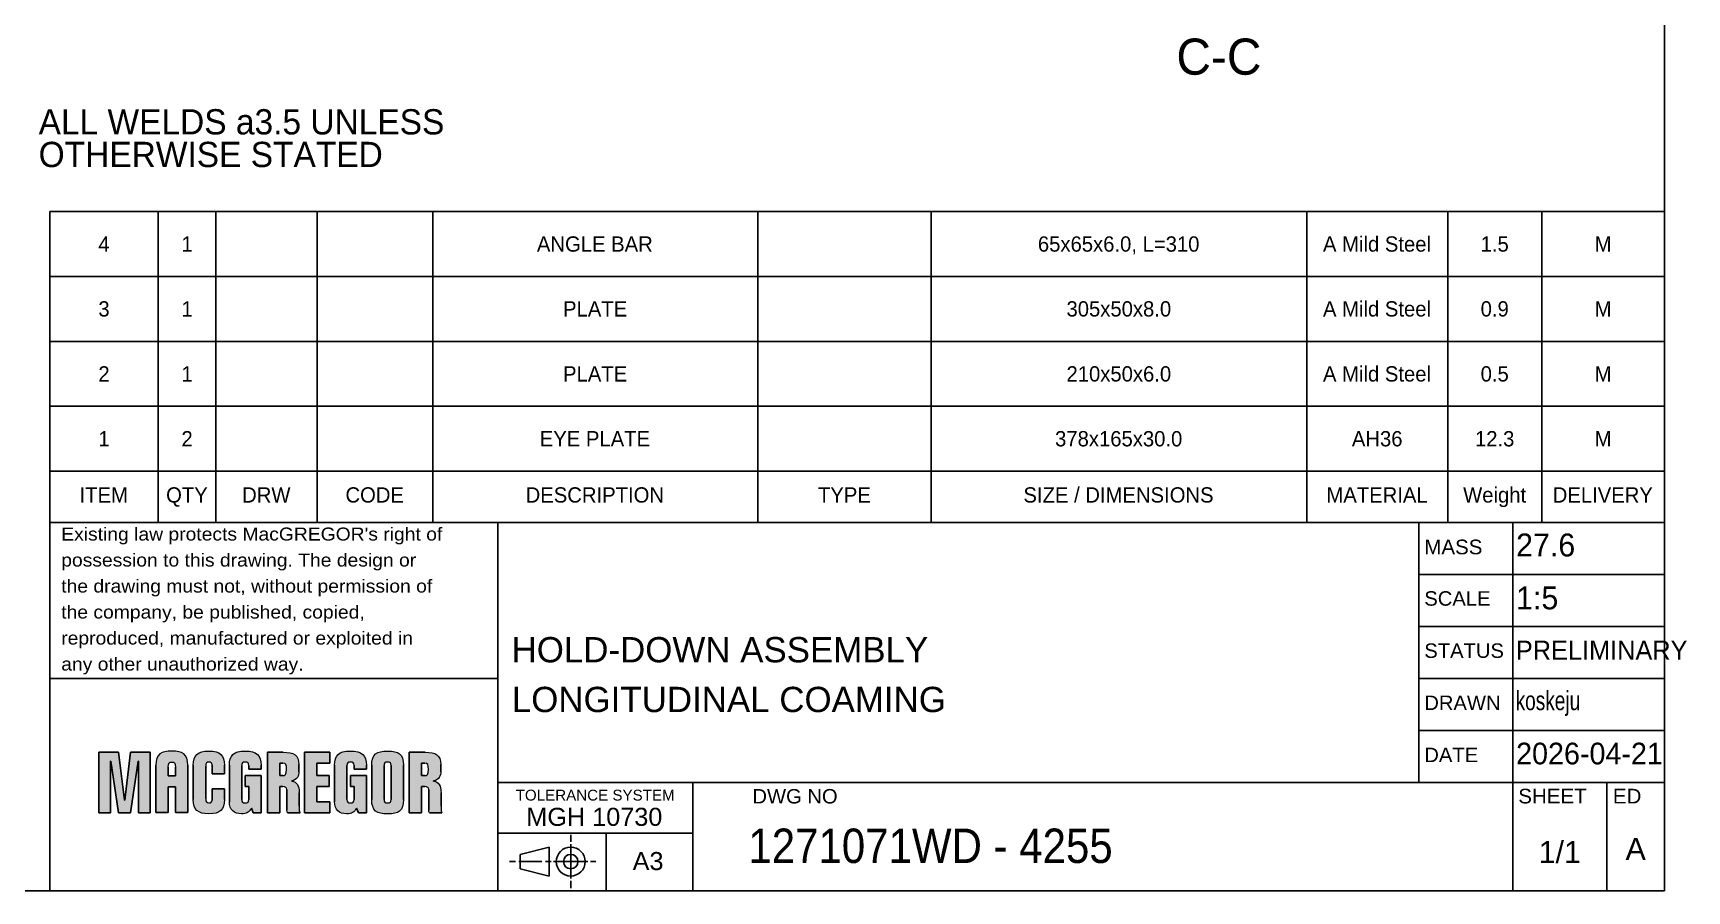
# Model space of a CAD drawing. Header units: millimetres. Extents: x 8 to 2090, y 25 to 1460.
# Drawn here: x 946 to 2090, y 25 to 619 of the extents above; entities that cross this region are included whole.
import ezdxf

# ---------------------------------------------------------------- set-up
doc = ezdxf.new("R2010")
doc.units = ezdxf.units.MM
doc.header["$LTSCALE"] = 5
doc.layers.add('AM_0', color=7, linetype='Continuous', lineweight=25)
doc.layers.add('AM_6', color=2, linetype='Continuous')
doc.layers.add('AM_8', color=1, linetype='Continuous')
doc.styles.add('SLDTEXTSTYLE0', font='ARIAL.TTF', dxfattribs={"width": 0.948})
doc.styles.add('SLDTEXTSTYLE1', font='ARIAL.TTF', dxfattribs={"width": 0.9875})
doc.styles.add('SLDTEXTSTYLE2', font='GOTHIC.TTF', dxfattribs={"width": 0.913})
doc.styles.add('SLDTEXTSTYLE3', font='ARIAL.TTF')
doc.styles.add('SLDTEXTSTYLE4', font='ARIAL.TTF', dxfattribs={"width": 1.061948})
doc.styles.add('SLDTEXTSTYLE5', font='ARIALN.TTF', dxfattribs={"width": 0.87})

# ---------------------------------------------------------------- blocks, each defined once
blk = doc.blocks.new('SW_TABLEANNOTATION_1')
at = {"layer": 'AM_0', "color": 0}
for p, q in [((0, 179.8), (0, 134.8)), ((0, 179.8), (75, 179.8)), ((75, 179.8), (75, 134.8)), ((75, 179.8), (115, 179.8)), ((115, 179.8), (115, 134.8)), ((115, 179.8), (185, 179.8)), ((185, 179.8), (185, 134.8)), ((185, 179.8), (265, 179.8)), ((265, 179.8), (265, 134.8)), ((265, 179.8), (490, 179.8)), ((490, 179.8), (490, 134.8)), ((490, 179.8), (610, 179.8)), ((610, 179.8), (610, 134.8)), ((610, 179.8), (870, 179.8)), ((870, 179.8), (870, 134.8)), ((870, 179.8), (967.5, 179.8)), ((967.5, 179.8), (967.5, 134.8)), ((967.5, 179.8), (1032.5, 179.8)), ((1032.5, 179.8), (1032.5, 134.8)), ((1032.5, 179.8), (1117.5, 179.8)), ((1117.5, 179.8), (1117.5, 134.8)), ((0, 134.8), (0, 89.9)), ((0, 134.8), (75, 134.8)), ((75, 134.8), (75, 89.9)), ((75, 134.8), (115, 134.8)), ((115, 134.8), (115, 89.9)), ((115, 134.8), (185, 134.8)), ((185, 134.8), (185, 89.9)), ((185, 134.8), (265, 134.8)), ((265, 134.8), (265, 89.9)), ((265, 134.8), (490, 134.8)), ((490, 134.8), (490, 89.9)), ((490, 134.8), (610, 134.8)), ((610, 134.8), (610, 89.9)), ((610, 134.8), (870, 134.8)), ((870, 134.8), (870, 89.9)), ((870, 134.8), (967.5, 134.8)), ((967.5, 134.8), (967.5, 89.9)), ((967.5, 134.8), (1032.5, 134.8)), ((1032.5, 134.8), (1032.5, 89.9)), ((1032.5, 134.8), (1117.5, 134.8)), ((1117.5, 134.8), (1117.5, 89.9)), ((0, 89.9), (0, 45)), ((0, 89.9), (75, 89.9)), ((75, 89.9), (75, 45)), ((75, 89.9), (115, 89.9)), ((115, 89.9), (115, 45)), ((115, 89.9), (185, 89.9)), ((185, 89.9), (185, 45)), ((185, 89.9), (265, 89.9)), ((265, 89.9), (265, 45)), ((265, 89.9), (490, 89.9)), ((490, 89.9), (490, 45)), ((490, 89.9), (610, 89.9)), ((610, 89.9), (610, 45)), ((610, 89.9), (870, 89.9)), ((870, 89.9), (870, 45)), ((870, 89.9), (967.5, 89.9)), ((967.5, 89.9), (967.5, 45)), ((967.5, 89.9), (1032.5, 89.9)), ((1032.5, 89.9), (1032.5, 45)), ((1032.5, 89.9), (1117.5, 89.9)), ((1117.5, 89.9), (1117.5, 45)), ((0, 45), (0, 0)), ((0, 45), (75, 45)), ((75, 45), (75, 0)), ((75, 45), (115, 45)), ((115, 45), (115, 0)), ((115, 45), (185, 45)), ((185, 45), (185, 0)), ((185, 45), (265, 45)), ((265, 45), (265, 0)), ((265, 45), (490, 45)), ((490, 45), (490, 0)), ((490, 45), (610, 45)), ((610, 45), (610, 0)), ((610, 45), (870, 45)), ((870, 45), (870, 0)), ((870, 45), (967.5, 45)), ((967.5, 45), (967.5, 0)), ((967.5, 45), (1032.5, 45)), ((1032.5, 45), (1032.5, 0)), ((1032.5, 45), (1117.5, 45)), ((1117.5, 45), (1117.5, 0)), ((0, 0), (0, -35.5)), ((0, 0), (75, 0)), ((75, 0), (75, -35.5)), ((75, 0), (115, 0)), ((115, 0), (115, -35.5)), ((115, 0), (185, 0)), ((185, 0), (185, -35.5)), ((185, 0), (265, 0)), ((265, 0), (265, -35.5)), ((265, 0), (490, 0)), ((490, 0), (490, -35.5)), ((490, 0), (610, 0)), ((610, 0), (610, -35.5)), ((610, 0), (870, 0)), ((870, 0), (870, -35.5)), ((870, 0), (967.5, 0)), ((967.5, 0), (967.5, -35.5)), ((967.5, 0), (1032.5, 0)), ((1032.5, 0), (1032.5, -35.5)), ((1032.5, 0), (1117.5, 0)), ((1117.5, 0), (1117.5, -35.5)), ((0, -35.5), (75, -35.5)), ((75, -35.5), (115, -35.5)), ((115, -35.5), (185, -35.5)), ((185, -35.5), (265, -35.5)), ((265, -35.5), (490, -35.5)), ((490, -35.5), (610, -35.5)), ((610, -35.5), (870, -35.5)), ((870, -35.5), (967.5, -35.5)), ((967.5, -35.5), (1032.5, -35.5)), ((1032.5, -35.5), (1117.5, -35.5))]:
    blk.add_line(p, q, dxfattribs=at)
at = {"layer": 'AM_0', "color": 0, "attachment_point": 1, "style": 'SLDTEXTSTYLE0'}
for s, insert, char_height in [('4', (33.6, 162.6), 10.6), ('1', (91.1, 162.6), 10.6), ('ANGLE BAR', (337.1, 162.6), 10.58), ('65x65x6.0, L=310', (683.8, 162.6), 10.583), ('A Mild Steel', (881.1, 162.6), 10.583), ('1.5', (990.2, 162.6), 10.58), ('M', (1069.1, 162.6), 10.6), ('3', (33.6, 117.7), 10.6), ('1', (91.1, 117.7), 10.6), ('PLATE', (355.2, 117.7), 10.58), ('305x50x8.0', (703.6, 117.7), 10.58), ('A Mild Steel', (881.1, 117.7), 10.583), ('0.9', (990.2, 117.7), 10.58), ('M', (1069.1, 117.7), 10.6), ('2', (33.6, 72.7), 10.6), ('1', (91.1, 72.7), 10.6), ('PLATE', (355.2, 72.7), 10.58), ('210x50x6.0', (703.6, 72.7), 10.58), ('A Mild Steel', (881.1, 72.7), 10.583), ('0.5', (990.2, 72.7), 10.58), ('M', (1069.1, 72.7), 10.6), ('1', (33.6, 27.8), 10.6), ('2', (91.1, 27.8), 10.6), ('EYE PLATE', (339.1, 27.8), 10.58), ('378x165x30.0', (695.7, 27.8), 10.583), ('AH36', (901.1, 27.8), 10.58), ('12.3', (986.3, 27.8), 10.58), ('M', (1069.1, 27.8), 10.6), ('ITEM', (20.6, -11.1), 10.58), ('QTY', (80.5, -11.1), 10.58), ('DRW', (133.1, -11.1), 10.58), ('CODE', (204.6, -11.1), 10.58), ('DESCRIPTION', (329.3, -11.1), 10.583), ('TYPE', (531.6, -11.1), 10.58), ('SIZE / DIMENSIONS', (673.8, -11.1), 10.583), ('MATERIAL', (883.5, -11.1), 10.58), ('Weight', (978.1, -11.1), 10.58), ('DELIVERY', (1040.1, -11.1), 10.58)]:
    blk.add_mtext(s, dxfattribs=dict(at, insert=insert, char_height=char_height))

msp = doc.modelspace()

# ---------------------------------------------------------------- hatches: boundary and pattern name
at = {"layer": 'AM_8'}
for points in [[(1005.07, 120.82), (1009.23, 87.67), (1009.35, 87.67), (1013.33, 120.82), (1026.92, 120.82), (1026.92, 79), (1018.83, 79), (1018.83, 114.73), (1018.72, 114.73), (1013.45, 79), (1004.95, 79), (999.68, 114.73), (999.57, 114.73), (999.57, 79), (991.48, 79), (991.48, 120.82)], [(1133.79, 79), (1133.79, 120.82), (1151.36, 120.82), (1151.36, 113.21), (1142.34, 113.21), (1142.34, 104.66), (1150.95, 104.66), (1150.95, 97.04), (1142.34, 97.04), (1142.34, 86.62), (1151.36, 86.62), (1151.36, 79)]]:
    msp.add_hatch(color=256, dxfattribs=at).paths.add_polyline_path(points, flags=0)
h = msp.add_hatch(color=256, dxfattribs=at)
edge = h.paths.add_edge_path(flags=0)
edge.add_spline(control_points=[(1053.02, 111.83), (1053.02, 119.72), (1049.47, 121.64), (1041.97, 121.64)], knot_values=[9, 9, 9, 9, 10, 10, 10, 10], weights=[1, 1, 1, 1], degree=3, periodic=0)
edge.add_spline(control_points=[(1041.97, 121.64), (1034.45, 121.64), (1030.95, 119.72), (1030.95, 111.83)], knot_values=[0, 0, 0, 0, 1, 1, 1, 1], weights=[1, 1, 1, 1], degree=3, periodic=0)
edge.add_line((1030.95, 111.83), (1030.95, 108.94))
edge.add_line((1030.95, 108.94), (1030.95, 79.01))
edge.add_line((1030.95, 79.01), (1039.5, 79.01))
edge.add_line((1039.5, 79.01), (1039.5, 96.85))
edge.add_line((1039.5, 96.85), (1044.41, 96.85))
edge.add_line((1044.41, 96.85), (1044.41, 79.01))
edge.add_line((1044.41, 79.01), (1053.02, 79.01))
edge.add_line((1053.02, 79.01), (1053.02, 111.83))
edge = h.paths.add_edge_path(flags=0)
edge.add_spline(control_points=[(1039.5, 110.57), (1039.5, 113.49), (1040.2, 114.06), (1041.97, 114.06)], knot_values=[2, 2, 2, 2, 3, 3, 3, 3], weights=[1, 1, 1, 1], degree=3, periodic=0)
edge.add_spline(control_points=[(1041.97, 114.06), (1043.72, 114.06), (1044.41, 113.49), (1044.41, 110.57)], knot_values=[3, 3, 3, 3, 4, 4, 4, 4], weights=[1, 1, 1, 1], degree=3, periodic=0)
edge.add_line((1044.41, 110.57), (1044.41, 104.58))
edge.add_line((1044.41, 104.58), (1039.5, 104.58))
edge.add_line((1039.5, 104.58), (1039.5, 110.57))
h = msp.add_hatch(color=256, dxfattribs=at)
edge = h.paths.add_edge_path(flags=0)
edge.add_spline(control_points=[(1067.62, 78.18), (1059.83, 78.18), (1056.84, 81.11), (1056.84, 88.02)], knot_values=[14, 14, 14, 14, 15, 15, 15, 15], weights=[1, 1, 1, 1], degree=3, periodic=0)
edge.add_line((1056.84, 88.02), (1056.84, 111.8))
edge.add_spline(control_points=[(1056.84, 111.8), (1056.84, 118.71), (1059.83, 121.64), (1067.62, 121.64)], knot_values=[0, 0, 0, 0, 1, 1, 1, 1], weights=[1, 1, 1, 1], degree=3, periodic=0)
edge.add_spline(control_points=[(1067.62, 121.64), (1075.41, 121.64), (1078.39, 118.71), (1078.39, 111.8)], knot_values=[1, 1, 1, 1, 2, 2, 2, 2], weights=[1, 1, 1, 1], degree=3, periodic=0)
edge.add_line((1078.39, 111.8), (1078.39, 105.89))
edge.add_line((1078.39, 105.89), (1069.84, 105.89))
edge.add_line((1069.84, 105.89), (1069.84, 112.15))
edge.add_spline(control_points=[(1069.84, 112.15), (1069.84, 113.38), (1068.79, 114.03), (1067.62, 114.03)], knot_values=[5, 5, 5, 5, 6, 6, 6, 6], weights=[1, 1, 1, 1], degree=3, periodic=0)
edge.add_spline(control_points=[(1067.62, 114.03), (1066.09, 114.03), (1065.39, 113.38), (1065.39, 111.1)], knot_values=[6, 6, 6, 6, 7, 7, 7, 7], weights=[1, 1, 1, 1], degree=3, periodic=0)
edge.add_line((1065.39, 111.1), (1065.39, 88.73))
edge.add_spline(control_points=[(1065.39, 88.73), (1065.39, 86.44), (1066.09, 85.8), (1067.62, 85.8)], knot_values=[8, 8, 8, 8, 9, 9, 9, 9], weights=[1, 1, 1, 1], degree=3, periodic=0)
edge.add_spline(control_points=[(1067.62, 85.8), (1068.79, 85.8), (1069.84, 86.44), (1069.84, 87.67)], knot_values=[9, 9, 9, 9, 10, 10, 10, 10], weights=[1, 1, 1, 1], degree=3, periodic=0)
edge.add_line((1069.84, 87.67), (1069.84, 95.4))
edge.add_line((1069.84, 95.4), (1078.39, 95.4))
edge.add_line((1078.39, 95.4), (1078.39, 88.02))
edge.add_spline(control_points=[(1078.39, 88.02), (1078.39, 81.11), (1075.41, 78.18), (1067.62, 78.18)], knot_values=[13, 13, 13, 13, 14, 14, 14, 14], weights=[1, 1, 1, 1], degree=3, periodic=0)
h = msp.add_hatch(color=256, dxfattribs=at)
edge = h.paths.add_edge_path(flags=0)
edge.add_spline(control_points=[(1092.8, 85.8), (1094.56, 85.8), (1095.26, 86.44), (1095.26, 88.08)], knot_values=[14, 14, 14, 14, 15, 15, 15, 15], weights=[1, 1, 1, 1], degree=3, periodic=0)
edge.add_line((1095.26, 88.08), (1095.26, 97.04))
edge.add_line((1095.26, 97.04), (1092.74, 97.04))
edge.add_line((1092.74, 97.04), (1092.74, 104.66))
edge.add_line((1092.74, 104.66), (1103.81, 104.66))
edge.add_line((1103.81, 104.66), (1103.81, 79))
edge.add_line((1103.81, 79), (1098.25, 79))
edge.add_line((1098.25, 79), (1097.02, 82.05))
edge.add_spline(control_points=[(1097.02, 82.05), (1095.26, 79.47), (1093.79, 78.18), (1090.11, 78.18)], knot_values=[2, 2, 2, 2, 3, 3, 3, 3], weights=[1, 1, 1, 1], degree=3, periodic=0)
edge.add_spline(control_points=[(1090.11, 78.18), (1085.13, 78.18), (1081.79, 81.11), (1081.79, 86.44)], knot_values=[3, 3, 3, 3, 4, 4, 4, 4], weights=[1, 1, 1, 1], degree=3, periodic=0)
edge.add_line((1081.79, 86.44), (1081.79, 111.8))
edge.add_spline(control_points=[(1081.79, 111.8), (1081.79, 118.71), (1084.78, 121.64), (1092.57, 121.64)], knot_values=[5, 5, 5, 5, 6, 6, 6, 6], weights=[1, 1, 1, 1], degree=3, periodic=0)
edge.add_spline(control_points=[(1092.57, 121.64), (1100.82, 121.64), (1103.81, 118.71), (1103.81, 111.8)], knot_values=[6, 6, 6, 6, 7, 7, 7, 7], weights=[1, 1, 1, 1], degree=3, periodic=0)
edge.add_line((1103.81, 111.8), (1103.81, 109.22))
edge.add_line((1103.81, 109.22), (1095.26, 109.22))
edge.add_line((1095.26, 109.22), (1095.26, 111.74))
edge.add_spline(control_points=[(1095.26, 111.74), (1095.26, 113.38), (1094.56, 114.03), (1092.8, 114.03)], knot_values=[10, 10, 10, 10, 11, 11, 11, 11], weights=[1, 1, 1, 1], degree=3, periodic=0)
edge.add_spline(control_points=[(1092.8, 114.03), (1091.04, 114.03), (1090.34, 113.38), (1090.34, 111.74)], knot_values=[11, 11, 11, 11, 12, 12, 12, 12], weights=[1, 1, 1, 1], degree=3, periodic=0)
edge.add_line((1090.34, 111.74), (1090.34, 88.08))
edge.add_spline(control_points=[(1090.34, 88.08), (1090.34, 86.44), (1091.04, 85.8), (1092.8, 85.8)], knot_values=[13, 13, 13, 13, 14, 14, 14, 14], weights=[1, 1, 1, 1], degree=3, periodic=0)
h = msp.add_hatch(color=256, dxfattribs=at)
edge = h.paths.add_edge_path(flags=0)
edge.add_spline(control_points=[(1121.55, 94.93), (1121.55, 96.34), (1120.56, 97.04), (1118.8, 97.04)], knot_values=[12, 12, 12, 12, 13, 13, 13, 13], weights=[1, 1, 1, 1], degree=3, periodic=0)
edge.add_line((1118.8, 97.04), (1116.63, 97.04))
edge.add_line((1116.63, 97.04), (1116.63, 79))
edge.add_line((1116.63, 79), (1108.08, 79))
edge.add_line((1108.08, 79), (1108.08, 120.82))
edge.add_line((1108.08, 120.82), (1119.04, 120.82))
edge.add_spline(control_points=[(1119.04, 120.82), (1126.53, 120.82), (1129.87, 118.95), (1129.87, 112.27)], knot_values=[2, 2, 2, 2, 3, 3, 3, 3], weights=[1, 1, 1, 1], degree=3, periodic=0)
edge.add_line((1129.87, 112.27), (1129.87, 107.29))
edge.add_spline(control_points=[(1129.87, 107.29), (1129.87, 104.77), (1128.82, 101.61), (1124.95, 101.03)], knot_values=[4, 4, 4, 4, 5, 5, 5, 5], weights=[1, 1, 1, 1], degree=3, periodic=0)
edge.add_line((1124.95, 101.03), (1124.95, 100.91))
edge.add_spline(control_points=[(1124.95, 100.91), (1128.46, 100.32), (1130.1, 97.98), (1130.1, 92.65)], knot_values=[6, 6, 6, 6, 7, 7, 7, 7], weights=[1, 1, 1, 1], degree=3, periodic=0)
edge.add_line((1130.1, 92.65), (1130.1, 83.57))
edge.add_spline(control_points=[(1130.1, 83.57), (1130.1, 80.35), (1130.1, 79.65), (1130.69, 79)], knot_values=[8, 8, 8, 8, 9, 9, 9, 9], weights=[1, 1, 1, 1], degree=3, periodic=0)
edge.add_line((1130.69, 79), (1122.08, 79))
edge.add_spline(control_points=[(1122.08, 79), (1121.73, 79.65), (1121.55, 80.23), (1121.55, 80.7)], knot_values=[10, 10, 10, 10, 11, 11, 11, 11], weights=[1, 1, 1, 1], degree=3, periodic=0)
edge.add_line((1121.55, 80.7), (1121.55, 94.93))
edge = h.paths.add_edge_path(flags=0)
edge.add_spline(control_points=[(1118.8, 104.66), (1120.62, 104.66), (1121.32, 105.24), (1121.32, 108.93)], knot_values=[1, 1, 1, 1, 2, 2, 2, 2], weights=[1, 1, 1, 1], degree=3, periodic=0)
edge.add_spline(control_points=[(1121.32, 108.93), (1121.32, 112.39), (1120.85, 113.21), (1118.8, 113.21)], knot_values=[2, 2, 2, 2, 3, 3, 3, 3], weights=[1, 1, 1, 1], degree=3, periodic=0)
edge.add_line((1118.8, 113.21), (1116.63, 113.21))
edge.add_line((1116.63, 113.21), (1116.63, 104.66))
edge.add_line((1116.63, 104.66), (1118.8, 104.66))
h = msp.add_hatch(color=256, dxfattribs=at)
edge = h.paths.add_edge_path(flags=0)
edge.add_spline(control_points=[(1165.59, 85.8), (1167.35, 85.8), (1168.05, 86.44), (1168.05, 88.08)], knot_values=[14, 14, 14, 14, 15, 15, 15, 15], weights=[1, 1, 1, 1], degree=3, periodic=0)
edge.add_line((1168.05, 88.08), (1168.05, 97.04))
edge.add_line((1168.05, 97.04), (1165.54, 97.04))
edge.add_line((1165.54, 97.04), (1165.54, 104.66))
edge.add_line((1165.54, 104.66), (1176.6, 104.66))
edge.add_line((1176.6, 104.66), (1176.6, 79))
edge.add_line((1176.6, 79), (1171.04, 79))
edge.add_line((1171.04, 79), (1169.81, 82.05))
edge.add_spline(control_points=[(1169.81, 82.05), (1168.05, 79.47), (1166.59, 78.18), (1162.9, 78.18)], knot_values=[2, 2, 2, 2, 3, 3, 3, 3], weights=[1, 1, 1, 1], degree=3, periodic=0)
edge.add_spline(control_points=[(1162.9, 78.18), (1157.92, 78.18), (1154.58, 81.11), (1154.58, 86.44)], knot_values=[3, 3, 3, 3, 4, 4, 4, 4], weights=[1, 1, 1, 1], degree=3, periodic=0)
edge.add_line((1154.58, 86.44), (1154.58, 111.8))
edge.add_spline(control_points=[(1154.58, 111.8), (1154.58, 118.71), (1157.57, 121.64), (1165.36, 121.64)], knot_values=[5, 5, 5, 5, 6, 6, 6, 6], weights=[1, 1, 1, 1], degree=3, periodic=0)
edge.add_spline(control_points=[(1165.36, 121.64), (1173.62, 121.64), (1176.6, 118.71), (1176.6, 111.8)], knot_values=[6, 6, 6, 6, 7, 7, 7, 7], weights=[1, 1, 1, 1], degree=3, periodic=0)
edge.add_line((1176.6, 111.8), (1176.6, 109.22))
edge.add_line((1176.6, 109.22), (1168.05, 109.22))
edge.add_line((1168.05, 109.22), (1168.05, 111.74))
edge.add_spline(control_points=[(1168.05, 111.74), (1168.05, 113.38), (1167.35, 114.03), (1165.59, 114.03)], knot_values=[10, 10, 10, 10, 11, 11, 11, 11], weights=[1, 1, 1, 1], degree=3, periodic=0)
edge.add_spline(control_points=[(1165.59, 114.03), (1163.84, 114.03), (1163.13, 113.38), (1163.13, 111.74)], knot_values=[11, 11, 11, 11, 12, 12, 12, 12], weights=[1, 1, 1, 1], degree=3, periodic=0)
edge.add_line((1163.13, 111.74), (1163.13, 88.08))
edge.add_spline(control_points=[(1163.13, 88.08), (1163.13, 86.44), (1163.84, 85.8), (1165.59, 85.8)], knot_values=[13, 13, 13, 13, 14, 14, 14, 14], weights=[1, 1, 1, 1], degree=3, periodic=0)
h = msp.add_hatch(color=256, dxfattribs=at)
edge = h.paths.add_edge_path(flags=0)
edge.add_spline(control_points=[(1191.3, 78.18), (1183.81, 78.18), (1180.29, 80.18), (1180.29, 88.02)], knot_values=[4, 4, 4, 4, 5, 5, 5, 5], weights=[1, 1, 1, 1], degree=3, periodic=0)
edge.add_line((1180.29, 88.02), (1180.29, 111.8))
edge.add_spline(control_points=[(1180.29, 111.8), (1180.29, 119.65), (1183.81, 121.64), (1191.3, 121.64)], knot_values=[0, 0, 0, 0, 1, 1, 1, 1], weights=[1, 1, 1, 1], degree=3, periodic=0)
edge.add_spline(control_points=[(1191.3, 121.64), (1198.8, 121.64), (1202.31, 119.65), (1202.31, 111.8)], knot_values=[1, 1, 1, 1, 2, 2, 2, 2], weights=[1, 1, 1, 1], degree=3, periodic=0)
edge.add_line((1202.31, 111.8), (1202.31, 88.02))
edge.add_spline(control_points=[(1202.31, 88.02), (1202.31, 80.18), (1198.8, 78.18), (1191.3, 78.18)], knot_values=[3, 3, 3, 3, 4, 4, 4, 4], weights=[1, 1, 1, 1], degree=3, periodic=0)
edge = h.paths.add_edge_path(flags=0)
edge.add_spline(control_points=[(1193.76, 111.74), (1193.76, 113.38), (1193.06, 114.03), (1191.3, 114.03)], knot_values=[3, 3, 3, 3, 4, 4, 4, 4], weights=[1, 1, 1, 1], degree=3, periodic=0)
edge.add_spline(control_points=[(1191.3, 114.03), (1189.55, 114.03), (1188.84, 113.38), (1188.84, 111.74)], knot_values=[4, 4, 4, 4, 5, 5, 5, 5], weights=[1, 1, 1, 1], degree=3, periodic=0)
edge.add_line((1188.84, 111.74), (1188.84, 88.08))
edge.add_spline(control_points=[(1188.84, 88.08), (1188.84, 86.44), (1189.55, 85.8), (1191.3, 85.8)], knot_values=[0, 0, 0, 0, 1, 1, 1, 1], weights=[1, 1, 1, 1], degree=3, periodic=0)
edge.add_spline(control_points=[(1191.3, 85.8), (1193.06, 85.8), (1193.76, 86.44), (1193.76, 88.08)], knot_values=[1, 1, 1, 1, 2, 2, 2, 2], weights=[1, 1, 1, 1], degree=3, periodic=0)
edge.add_line((1193.76, 88.08), (1193.76, 111.74))
h = msp.add_hatch(color=256, dxfattribs=at)
edge = h.paths.add_edge_path(flags=0)
edge.add_spline(control_points=[(1219.76, 94.93), (1219.76, 96.34), (1218.77, 97.04), (1217.01, 97.04)], knot_values=[12, 12, 12, 12, 13, 13, 13, 13], weights=[1, 1, 1, 1], degree=3, periodic=0)
edge.add_line((1217.01, 97.04), (1214.85, 97.04))
edge.add_line((1214.85, 97.04), (1214.85, 79))
edge.add_line((1214.85, 79), (1206.29, 79))
edge.add_line((1206.29, 79), (1206.29, 120.82))
edge.add_line((1206.29, 120.82), (1217.25, 120.82))
edge.add_spline(control_points=[(1217.25, 120.82), (1224.74, 120.82), (1228.08, 118.95), (1228.08, 112.27)], knot_values=[2, 2, 2, 2, 3, 3, 3, 3], weights=[1, 1, 1, 1], degree=3, periodic=0)
edge.add_line((1228.08, 112.27), (1228.08, 107.29))
edge.add_spline(control_points=[(1228.08, 107.29), (1228.08, 104.77), (1227.03, 101.61), (1223.16, 101.03)], knot_values=[4, 4, 4, 4, 5, 5, 5, 5], weights=[1, 1, 1, 1], degree=3, periodic=0)
edge.add_line((1223.16, 101.03), (1223.16, 100.91))
edge.add_spline(control_points=[(1223.16, 100.91), (1226.68, 100.32), (1228.32, 97.98), (1228.32, 92.65)], knot_values=[6, 6, 6, 6, 7, 7, 7, 7], weights=[1, 1, 1, 1], degree=3, periodic=0)
edge.add_line((1228.32, 92.65), (1228.32, 83.57))
edge.add_spline(control_points=[(1228.32, 83.57), (1228.32, 80.35), (1228.32, 79.65), (1228.9, 79)], knot_values=[8, 8, 8, 8, 9, 9, 9, 9], weights=[1, 1, 1, 1], degree=3, periodic=0)
edge.add_line((1228.9, 79), (1220.29, 79))
edge.add_spline(control_points=[(1220.29, 79), (1219.94, 79.65), (1219.76, 80.23), (1219.76, 80.7)], knot_values=[10, 10, 10, 10, 11, 11, 11, 11], weights=[1, 1, 1, 1], degree=3, periodic=0)
edge.add_line((1219.76, 80.7), (1219.76, 94.93))
edge = h.paths.add_edge_path(flags=0)
edge.add_spline(control_points=[(1217.01, 104.66), (1218.83, 104.66), (1219.53, 105.24), (1219.53, 108.93)], knot_values=[1, 1, 1, 1, 2, 2, 2, 2], weights=[1, 1, 1, 1], degree=3, periodic=0)
edge.add_spline(control_points=[(1219.53, 108.93), (1219.53, 112.39), (1219.06, 113.21), (1217.01, 113.21)], knot_values=[2, 2, 2, 2, 3, 3, 3, 3], weights=[1, 1, 1, 1], degree=3, periodic=0)
edge.add_line((1217.01, 113.21), (1214.85, 113.21))
edge.add_line((1214.85, 113.21), (1214.85, 104.66))
edge.add_line((1214.85, 104.66), (1217.01, 104.66))

# ---------------------------------------------------------------- linework, layer by layer
at = {"color": 22, "linetype": 'Continuous', "lineweight": 18, "true_color": 0xe13800}
for points in [[(1041.97, 121.64), (1034.45, 121.64), (1030.95, 119.72), (1030.95, 111.83)], [(1053.02, 111.83), (1053.02, 119.72), (1049.47, 121.64), (1041.97, 121.64)], [(1056.84, 111.8), (1056.84, 118.71), (1059.83, 121.64), (1067.62, 121.64)], [(1067.62, 121.64), (1075.41, 121.64), (1078.39, 118.71), (1078.39, 111.8)], [(1081.79, 111.8), (1081.79, 118.71), (1084.78, 121.64), (1092.57, 121.64)], [(1092.57, 121.64), (1100.82, 121.64), (1103.81, 118.71), (1103.81, 111.8)], [(1119.04, 120.82), (1126.53, 120.82), (1129.87, 118.95), (1129.87, 112.27)], [(1154.58, 111.8), (1154.58, 118.71), (1157.57, 121.64), (1165.36, 121.64)], [(1165.36, 121.64), (1173.62, 121.64), (1176.6, 118.71), (1176.6, 111.8)], [(1180.29, 111.8), (1180.29, 119.65), (1183.81, 121.64), (1191.3, 121.64)], [(1191.3, 121.64), (1198.8, 121.64), (1202.31, 119.65), (1202.31, 111.8)], [(1217.25, 120.82), (1224.74, 120.82), (1228.08, 118.95), (1228.08, 112.27)], [(1039.5, 110.57), (1039.5, 113.49), (1040.2, 114.06), (1041.97, 114.06)], [(1041.97, 114.06), (1043.72, 114.06), (1044.41, 113.49), (1044.41, 110.57)], [(1067.62, 114.03), (1066.09, 114.03), (1065.39, 113.38), (1065.39, 111.1)], [(1069.84, 112.15), (1069.84, 113.38), (1068.79, 114.03), (1067.62, 114.03)], [(1092.8, 114.03), (1091.04, 114.03), (1090.34, 113.38), (1090.34, 111.74)], [(1095.26, 111.74), (1095.26, 113.38), (1094.56, 114.03), (1092.8, 114.03)], [(1121.32, 108.93), (1121.32, 112.39), (1120.85, 113.21), (1118.8, 113.21)], [(1118.8, 104.66), (1120.62, 104.66), (1121.32, 105.24), (1121.32, 108.93)], [(1129.87, 107.29), (1129.87, 104.77), (1128.82, 101.61), (1124.95, 101.03)], [(1165.59, 114.03), (1163.84, 114.03), (1163.13, 113.38), (1163.13, 111.74)], [(1168.05, 111.74), (1168.05, 113.38), (1167.35, 114.03), (1165.59, 114.03)], [(1191.3, 114.03), (1189.55, 114.03), (1188.84, 113.38), (1188.84, 111.74)], [(1193.76, 111.74), (1193.76, 113.38), (1193.06, 114.03), (1191.3, 114.03)], [(1219.53, 108.93), (1219.53, 112.39), (1219.06, 113.21), (1217.01, 113.21)], [(1217.01, 104.66), (1218.83, 104.66), (1219.53, 105.24), (1219.53, 108.93)], [(1228.08, 107.29), (1228.08, 104.77), (1227.03, 101.61), (1223.16, 101.03)], [(1121.55, 94.93), (1121.55, 96.34), (1120.56, 97.04), (1118.8, 97.04)], [(1124.95, 100.91), (1128.46, 100.32), (1130.1, 97.98), (1130.1, 92.65)], [(1219.76, 94.93), (1219.76, 96.34), (1218.77, 97.04), (1217.01, 97.04)], [(1223.16, 100.91), (1226.68, 100.32), (1228.32, 97.98), (1228.32, 92.65)], [(1067.62, 78.18), (1059.83, 78.18), (1056.84, 81.11), (1056.84, 88.02)], [(1065.39, 88.73), (1065.39, 86.44), (1066.09, 85.8), (1067.62, 85.8)], [(1078.39, 88.02), (1078.39, 81.11), (1075.41, 78.18), (1067.62, 78.18)], [(1067.62, 85.8), (1068.79, 85.8), (1069.84, 86.44), (1069.84, 87.67)], [(1090.11, 78.18), (1085.13, 78.18), (1081.79, 81.11), (1081.79, 86.44)], [(1097.02, 82.05), (1095.26, 79.47), (1093.79, 78.18), (1090.11, 78.18)], [(1090.34, 88.08), (1090.34, 86.44), (1091.04, 85.8), (1092.8, 85.8)], [(1092.8, 85.8), (1094.56, 85.8), (1095.26, 86.44), (1095.26, 88.08)], [(1122.08, 79), (1121.73, 79.65), (1121.55, 80.23), (1121.55, 80.7)], [(1130.1, 83.57), (1130.1, 80.35), (1130.1, 79.65), (1130.69, 79)], [(1162.9, 78.18), (1157.92, 78.18), (1154.58, 81.11), (1154.58, 86.44)], [(1169.81, 82.05), (1168.05, 79.47), (1166.59, 78.18), (1162.9, 78.18)], [(1163.13, 88.08), (1163.13, 86.44), (1163.84, 85.8), (1165.59, 85.8)], [(1165.59, 85.8), (1167.35, 85.8), (1168.05, 86.44), (1168.05, 88.08)], [(1191.3, 78.18), (1183.81, 78.18), (1180.29, 80.18), (1180.29, 88.02)], [(1188.84, 88.08), (1188.84, 86.44), (1189.55, 85.8), (1191.3, 85.8)], [(1191.3, 85.8), (1193.06, 85.8), (1193.76, 86.44), (1193.76, 88.08)], [(1202.31, 88.02), (1202.31, 80.18), (1198.8, 78.18), (1191.3, 78.18)], [(1220.29, 79), (1219.94, 79.65), (1219.76, 80.23), (1219.76, 80.7)], [(1228.32, 83.57), (1228.32, 80.35), (1228.32, 79.65), (1228.9, 79)]]:
    msp.add_open_spline(points, degree=3, dxfattribs=at)
at = {"layer": 'AM_0'}
for p, q in [((2075.04, 24.91), (2075.04, 1460.01)), ((2075.04, 279.83), (957.54, 279.83)), ((957.54, 279.83), (957.56, 24.83)), ((1267.54, 279.83), (1267.54, 24.91)), ((1905.04, 279.91), (1905.04, 99.91)), ((1970.04, 279.83), (1970.04, 24.83)), ((2075.04, 24.83), (2075.04, 279.83)), ((1905.04, 243.91), (2075.04, 243.91)), ((1905.04, 207.91), (2075.04, 207.91)), ((957.55, 171.83), (1267.54, 171.85)), ((1905.04, 171.91), (2075.04, 171.91)), ((1905.04, 135.91), (2075.04, 135.91)), ((991.48, 79), (991.48, 120.82)), ((991.48, 120.82), (1005.07, 120.82)), ((999.68, 114.73), (999.57, 114.73)), ((999.57, 114.73), (999.57, 79)), ((1004.95, 79), (999.68, 114.73)), ((1005.07, 120.82), (1009.23, 87.67)), ((1009.35, 87.67), (1013.33, 120.82)), ((1013.33, 120.82), (1026.92, 120.82)), ((1018.72, 114.73), (1013.45, 79)), ((1018.83, 114.73), (1018.72, 114.73)), ((1018.83, 79), (1018.83, 114.73)), ((1026.92, 120.82), (1026.92, 79)), ((1108.08, 79), (1108.08, 120.82)), ((1108.08, 120.82), (1119.04, 120.82)), ((1133.79, 120.82), (1151.36, 120.82)), ((1133.79, 79), (1133.79, 120.82)), ((1151.36, 120.82), (1151.36, 113.21)), ((1206.29, 79), (1206.29, 120.82)), ((1206.29, 120.82), (1217.25, 120.82)), ((1030.95, 111.83), (1030.95, 108.94)), ((1030.95, 108.94), (1030.95, 79.01)), ((1039.5, 104.58), (1039.5, 110.57)), ((1044.41, 104.58), (1039.5, 104.58)), ((1044.41, 110.57), (1044.41, 104.58)), ((1053.02, 79.01), (1053.02, 111.83)), ((1056.84, 88.02), (1056.84, 111.8)), ((1065.39, 111.1), (1065.39, 88.73)), ((1069.84, 105.89), (1069.84, 112.15)), ((1078.39, 105.89), (1069.84, 105.89)), ((1078.39, 111.8), (1078.39, 105.89)), ((1081.79, 86.44), (1081.79, 111.8)), ((1090.34, 111.74), (1090.34, 88.08)), ((1092.74, 97.04), (1092.74, 104.66)), ((1092.74, 104.66), (1103.81, 104.66)), ((1095.26, 109.22), (1095.26, 111.74)), ((1103.81, 109.22), (1095.26, 109.22)), ((1103.81, 111.8), (1103.81, 109.22)), ((1103.81, 104.66), (1103.81, 79)), ((1118.8, 113.21), (1116.63, 113.21)), ((1116.63, 113.21), (1116.63, 104.66)), ((1116.63, 104.66), (1118.8, 104.66)), ((1129.87, 112.27), (1129.87, 107.29)), ((1151.36, 113.21), (1142.34, 113.21)), ((1142.34, 113.21), (1142.34, 104.66)), ((1142.34, 104.66), (1150.95, 104.66)), ((1150.95, 104.66), (1150.95, 97.04)), ((1154.58, 86.44), (1154.58, 111.8)), ((1163.13, 111.74), (1163.13, 88.08)), ((1165.54, 97.04), (1165.54, 104.66)), ((1165.54, 104.66), (1176.6, 104.66)), ((1168.05, 109.22), (1168.05, 111.74)), ((1176.6, 109.22), (1168.05, 109.22)), ((1176.6, 111.8), (1176.6, 109.22)), ((1176.6, 104.66), (1176.6, 79)), ((1180.29, 88.02), (1180.29, 111.8)), ((1188.84, 111.74), (1188.84, 88.08)), ((1193.76, 88.08), (1193.76, 111.74)), ((1202.31, 111.8), (1202.31, 88.02)), ((1217.01, 113.21), (1214.85, 113.21)), ((1214.85, 113.21), (1214.85, 104.66)), ((1214.85, 104.66), (1217.01, 104.66)), ((1228.08, 112.27), (1228.08, 107.29)), ((1039.5, 79.01), (1039.5, 96.85)), ((1039.5, 96.85), (1044.41, 96.85)), ((1044.41, 96.85), (1044.41, 79.01)), ((1069.84, 87.67), (1069.84, 95.4)), ((1069.84, 95.4), (1078.39, 95.4)), ((1078.39, 95.4), (1078.39, 88.02)), ((1095.26, 97.04), (1092.74, 97.04)), ((1095.26, 88.08), (1095.26, 97.04)), ((1118.8, 97.04), (1116.63, 97.04)), ((1116.63, 97.04), (1116.63, 79)), ((1121.55, 80.7), (1121.55, 94.93)), ((1124.95, 101.03), (1124.95, 100.91)), ((1130.1, 92.65), (1130.1, 83.57)), ((1150.95, 97.04), (1142.34, 97.04)), ((1142.34, 97.04), (1142.34, 86.62)), ((1168.05, 97.04), (1165.54, 97.04)), ((1168.05, 88.08), (1168.05, 97.04)), ((1217.01, 97.04), (1214.85, 97.04)), ((1214.85, 97.04), (1214.85, 79)), ((1219.76, 80.7), (1219.76, 94.93)), ((1223.16, 101.03), (1223.16, 100.91)), ((1228.32, 92.65), (1228.32, 83.57)), ((1267.54, 99.91), (2075.04, 99.91)), ((1402.54, 99.91), (1402.54, 24.91)), ((2035.04, 99.91), (2035.04, 24.91)), ((1009.23, 87.67), (1009.35, 87.67)), ((1098.25, 79), (1097.02, 82.05)), ((1142.34, 86.62), (1151.36, 86.62)), ((1151.36, 86.62), (1151.36, 79)), ((1171.04, 79), (1169.81, 82.05)), ((999.57, 79), (991.48, 79)), ((1013.45, 79), (1004.95, 79)), ((1026.92, 79), (1018.83, 79)), ((1030.95, 79.01), (1039.5, 79.01)), ((1044.41, 79.01), (1053.02, 79.01)), ((1103.81, 79), (1098.25, 79)), ((1116.63, 79), (1108.08, 79)), ((1130.69, 79), (1122.08, 79)), ((1151.36, 79), (1133.79, 79)), ((1176.6, 79), (1171.04, 79)), ((1214.85, 79), (1206.29, 79)), ((1228.9, 79), (1220.29, 79)), ((1267.54, 64.91), (1402.54, 64.91)), ((1318, 58.8), (1318, 63.66)), ((1342.54, 24.91), (1342.54, 64.91)), ((1303.02, 55.11), (1283.02, 50.11)), ((1283.02, 50.11), (1283.02, 40.11)), ((1303.02, 35.11), (1303.02, 55.11)), ((1318, 57.12), (1318, 33.36)), ((1275.69, 45.11), (1279.84, 45.11)), ((1282.07, 45.11), (1298.1, 45.11)), ((1283.02, 40.11), (1303.02, 35.11)), ((1300.66, 45.11), (1304.49, 45.11)), ((1306.08, 45.11), (1329.77, 45.11)), ((1331.76, 45.11), (1335.51, 45.11)), ((26.34, 24.91), (2075.04, 24.91)), ((957.56, 24.91), (2075.04, 24.91)), ((1318, 31.76), (1318, 26.74))]:
    msp.add_line(p, q, dxfattribs=at)
for radius in [10, 5]:
    msp.add_circle((1318, 45.11), radius, dxfattribs=at)

# ---------------------------------------------------------------- block references
msp.add_blockref('SW_TABLEANNOTATION_1', (957.52, 315.36), dxfattribs=at)

# ---------------------------------------------------------------- texts
at = {"layer": 'AM_6'}
for s, insert, char_height, attachment_point, style in [('C-C', (1766.6, 614.88), 25, 2, 'SLDTEXTSTYLE0'), ('ALL WELDS a3.5 UNLESS', (949.79, 566.01), 17.5, 1, 'SLDTEXTSTYLE0'), ('OTHERWISE STATED', (949.79, 543.41), 17.5, 1, 'SLDTEXTSTYLE0'), ("Existing law protects MacGREGOR's right of", (965.43, 276.39), 9, 1, 'SLDTEXTSTYLE4'), ('MASS', (1908.75, 268.03), 10.16, 1, 'SLDTEXTSTYLE3'), ('27.6', (1972.26, 272.24), 15.875, 1, 'SLDTEXTSTYLE0'), ('possession to this drawing. The design or', (965.43, 258.39), 9, 1, 'SLDTEXTSTYLE4'), ('the drawing must not, without permission of', (965.43, 240.39), 9, 1, 'SLDTEXTSTYLE4'), ('SCALE', (1908.75, 232.3), 10, 1, 'SLDTEXTSTYLE3'), ('1:5', (1972.26, 235.62), 15.875, 1, 'SLDTEXTSTYLE0'), ('the company, be published, copied,', (965.43, 222.39), 9, 1, 'SLDTEXTSTYLE4'), ('reproduced, manufactured or exploited in', (965.43, 204.39), 9, 1, 'SLDTEXTSTYLE4'), ('HOLD-DOWN ASSEMBLY', (1277.07, 200.58), 17.5, 1, 'SLDTEXTSTYLE1'), ('STATUS', (1908.75, 196.15), 10, 1, 'SLDTEXTSTYLE3'), ('PRELIMINARY', (1972.12, 198.09), 13.2292, 1, 'SLDTEXTSTYLE0'), ('any other unauthorized way.', (965.43, 186.39), 9, 1, 'SLDTEXTSTYLE4'), ('LONGITUDINAL COAMING', (1277.26, 166.13), 17.5, 1, 'SLDTEXTSTYLE1'), ('koskeju', (1971.92, 163.19), 13.229, 1, 'SLDTEXTSTYLE5'), ('DRAWN', (1908.75, 160.05), 10, 1, 'SLDTEXTSTYLE3'), ('2026-04-21', (1972.26, 127.45), 15, 1, 'SLDTEXTSTYLE0'), ('DATE', (1908.75, 123.99), 10, 1, 'SLDTEXTSTYLE3'), ('TOLERANCE SYSTEM', (1279.92, 94.89), 7.5, 1, 'SLDTEXTSTYLE3'), ('DWG NO', (1443.78, 95.36), 10, 1, 'SLDTEXTSTYLE3'), ('SHEET', (1973.8, 95.55), 10.16, 1, 'SLDTEXTSTYLE3'), ('ED', (2039.26, 95.52), 10.16, 1, 'SLDTEXTSTYLE3'), ('MGH 10730', (1287.29, 82.38), 12.5, 1, 'SLDTEXTSTYLE3'), ('1271071WD - 4255', (1440.97, 67.99), 23.8125, 1, 'SLDTEXTSTYLE2'), ('1/1', (2002.5, 59.37), 15.24, 2, 'SLDTEXTSTYLE1'), ('A', (2055.04, 61.54), 15.24, 2, 'SLDTEXTSTYLE1'), ('A3', (1360.87, 51.75), 12.5, 1, 'SLDTEXTSTYLE3')]:
    msp.add_mtext(s, dxfattribs=dict(at, insert=insert, char_height=char_height, attachment_point=attachment_point, style=style))

doc.saveas('drawing.dxf')
